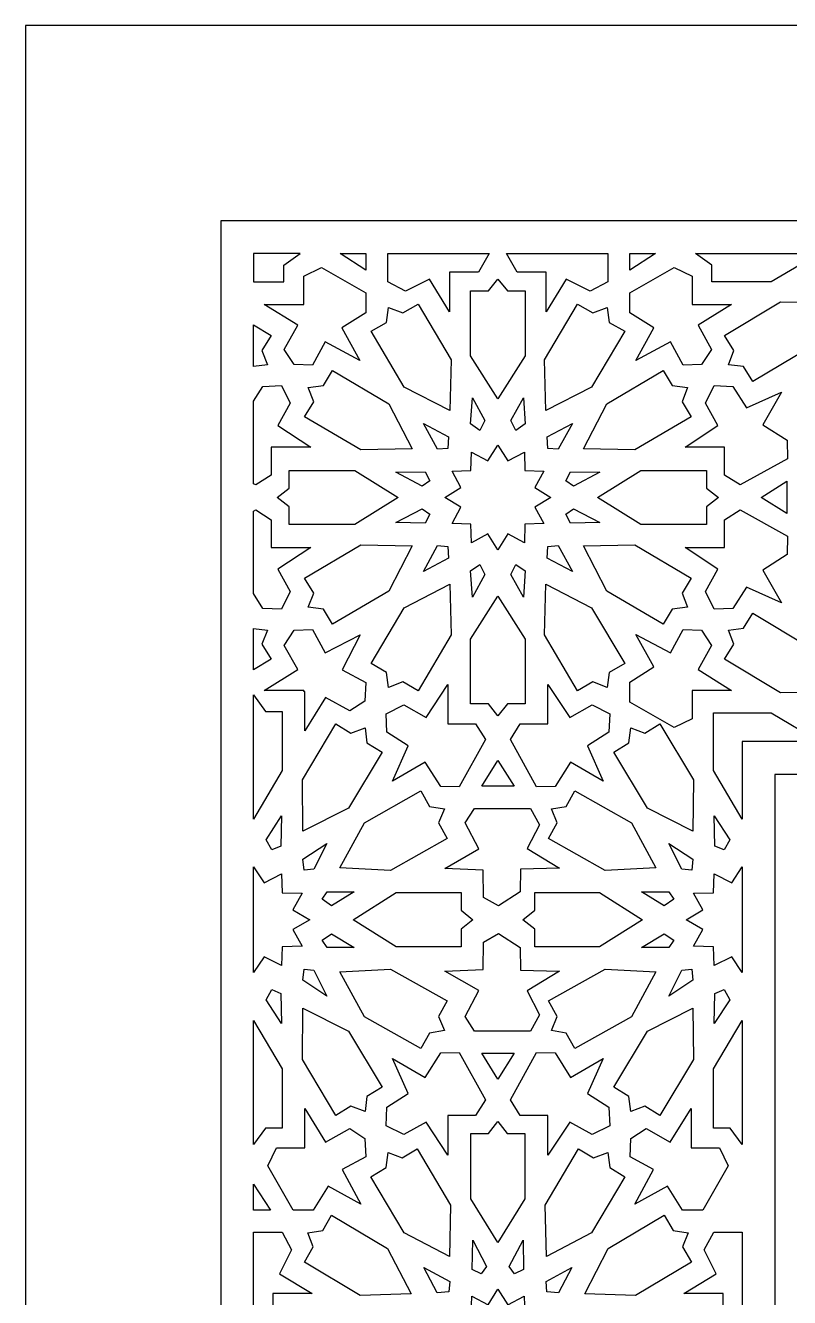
# Model space of a CAD drawing. Extents: x -275 to 275, y -935 to 935.
# Drawn here: x -275 to -157.7, y 739.7 to 935 of the extents above; entities that cross this region are included whole.
import ezdxf

# ---------------------------------------------------------------- set-up
doc = ezdxf.new("R2010")
doc.units = 0
doc.layers.add('LAYER_1', color=18, linetype='CONTINUOUS')
doc.layers.add('LAYER_2', color=4, linetype='CONTINUOUS')

msp = doc.modelspace()

# ---------------------------------------------------------------- linework, layer by layer
at = {"layer": 'LAYER_1'}
for points in [[(-275, -935), (275, -935), (275, 935), (-275, 935)], [(-232.86, 900), (-240, 900), (-240, 895.62), (-235.35, 895.62), (-235.35, 898.17), (-232.85, 900)], [(-222.74, 897.42), (-226.72, 900), (-222.74, 900)], [(-205.47, 897.09), (-209.94, 897.09), (-209.94, 891.03), (-212.97, 896.03), (-216.67, 894.18), (-219.38, 895.65), (-219.38, 900), (-203.84, 900)], [(-185.62, 895.65), (-188.33, 894.18), (-192.03, 896.03), (-195.07, 891.03), (-195.07, 897.09), (-199.53, 897.09), (-201.17, 900), (-185.62, 900)], [(-182.26, 897.42), (-182.26, 900), (-178.29, 900)], [(-160.57, 895.62), (-169.65, 895.62), (-169.65, 898.17), (-172.15, 900), (-153.14, 900)], [(-222.75, 893.96), (-222.75, 890.88), (-226.45, 888.56), (-223.68, 883.56), (-229, 886.41), (-230.94, 882.81), (-233.77, 882.93), (-235.28, 885.25), (-233.21, 888.96), (-238.35, 892.17), (-232.3, 892.17), (-232.3, 896.52), (-229.56, 897.84)], [(-172.71, 896.52), (-172.71, 892.17), (-166.65, 892.17), (-171.79, 888.96), (-169.73, 885.25), (-171.23, 882.93), (-174.07, 882.81), (-176, 886.41), (-181.32, 883.56), (-178.56, 888.56), (-182.26, 890.88), (-182.26, 893.96), (-175.44, 897.84)], [(-202.5, 896.05), (-201.05, 894.23), (-198.32, 894.23), (-198.32, 884.29), (-202.5, 877.68), (-206.69, 884.29), (-206.69, 894.23), (-203.96, 894.23), (-202.5, 896.05)], [(-209.66, 883.65), (-209.89, 875.85), (-216.88, 879.47), (-221.96, 888.04), (-219.6, 889.41), (-219.28, 891.7), (-217.09, 890.86), (-214.74, 892.22)], [(-187.91, 890.86), (-185.73, 891.7), (-185.4, 889.41), (-183.04, 888.04), (-188.13, 879.47), (-195.12, 875.85), (-195.35, 883.65), (-190.27, 892.22)], [(-151.24, 892.43), (-154.78, 885.46), (-163.38, 880.31), (-164.8, 882.62), (-167.12, 882.9), (-166.3, 885.08), (-167.72, 887.38), (-159.12, 892.54)], [(-237.28, 887.38), (-238.7, 885.08), (-237.88, 882.9), (-240, 882.64), (-240, 889.01)], [(-219.24, 876.91), (-215.65, 869.97), (-223.54, 869.81), (-232.17, 874.9), (-230.77, 877.22), (-231.6, 879.39), (-229.28, 879.69), (-227.88, 882.01)], [(-175.73, 879.69), (-173.41, 879.39), (-174.24, 877.22), (-172.84, 874.9), (-181.47, 869.81), (-189.35, 869.97), (-185.76, 876.91), (-177.13, 882.01)], [(-234.36, 876.98), (-236.27, 873.55), (-231.22, 870.22), (-237.27, 870.22), (-237.27, 865.96), (-239.66, 864.44), (-240, 864.63), (-240, 877.29), (-238.55, 879.56), (-235.71, 879.69)], [(-166.45, 879.56), (-164.37, 876.3), (-158.96, 878.7), (-161.86, 873.69), (-158.09, 871.3), (-158.04, 868.45), (-165.34, 864.44), (-167.74, 865.96), (-167.74, 870.22), (-173.78, 870.22), (-168.73, 873.55), (-170.65, 876.98), (-169.29, 879.69)], [(-204.48, 874.35), (-205.26, 872.82), (-206.69, 873.8), (-206.41, 877.84)], [(-198.31, 873.8), (-199.74, 872.82), (-200.52, 874.35), (-198.59, 877.84)], [(-210.06, 871.84), (-210.19, 870.04), (-211.77, 869.93), (-213.94, 873.88)], [(-193.24, 869.93), (-194.81, 870.04), (-194.94, 871.84), (-191.07, 873.88)], [(-202.5, 870.55), (-200.98, 868.14), (-198.44, 869.48), (-198.34, 866.64), (-195.47, 866.54), (-196.82, 864.03), (-194.38, 862.52), (-196.82, 861.02), (-195.47, 858.51), (-198.34, 858.41), (-198.44, 855.57), (-200.98, 856.91), (-202.5, 854.5), (-202.5, 854.5), (-204.02, 856.91), (-206.56, 855.57), (-206.66, 858.41), (-209.53, 858.51), (-208.18, 861.02), (-210.62, 862.52), (-208.18, 864.03), (-209.53, 866.54), (-206.66, 866.64), (-206.56, 869.48), (-204.02, 868.14), (-202.5, 870.55)], [(-217.78, 862.52), (-224.47, 858.39), (-234.52, 858.39), (-234.52, 861.09), (-236.36, 862.52), (-234.52, 863.96), (-234.52, 866.66), (-224.47, 866.66)], [(-212.94, 865.09), (-214.1, 864.27), (-218.14, 866.4), (-213.64, 866.47)], [(-186.87, 866.4), (-190.9, 864.27), (-192.06, 865.09), (-191.36, 866.47)], [(-170.48, 863.96), (-168.65, 862.52), (-170.48, 861.09), (-170.48, 858.39), (-180.54, 858.39), (-187.22, 862.52), (-180.54, 866.66), (-170.48, 866.66)], [(-158.17, 860.08), (-162.12, 862.52), (-158.17, 865.02)], [(-237.27, 859.09), (-237.27, 854.83), (-231.22, 854.83), (-236.27, 851.5), (-234.36, 848.07), (-235.71, 845.36), (-238.55, 845.49), (-240, 847.76), (-240, 860.42), (-239.66, 860.61)], [(-212.94, 859.96), (-213.64, 858.58), (-218.14, 858.65), (-214.1, 860.78)], [(-186.87, 858.65), (-191.36, 858.58), (-192.06, 859.96), (-190.9, 860.78)], [(-158.04, 856.6), (-158.09, 853.75), (-161.86, 851.36), (-158.96, 846.35), (-164.37, 848.75), (-166.45, 845.49), (-169.29, 845.36), (-170.65, 848.07), (-168.73, 851.5), (-173.78, 854.83), (-167.74, 854.83), (-167.74, 859.09), (-165.34, 860.61)], [(-215.65, 855.08), (-219.24, 848.14), (-227.88, 843.04), (-229.28, 845.36), (-231.6, 845.66), (-230.77, 847.83), (-232.17, 850.15), (-223.54, 855.24)], [(-210.19, 855.01), (-210.06, 853.21), (-213.94, 851.17), (-211.77, 855.12)], [(-191.07, 851.17), (-194.94, 853.21), (-194.81, 855.01), (-193.24, 855.12)], [(-172.84, 850.15), (-174.24, 847.83), (-173.41, 845.66), (-175.73, 845.36), (-177.13, 843.04), (-185.76, 848.14), (-189.35, 855.08), (-181.47, 855.24)], [(-204.48, 850.7), (-206.41, 847.21), (-206.69, 851.25), (-205.26, 852.23)], [(-198.31, 851.25), (-198.59, 847.21), (-200.52, 850.7), (-199.74, 852.23)], [(-209.66, 841.4), (-214.74, 832.83), (-217.09, 834.19), (-219.28, 833.35), (-219.6, 835.64), (-221.96, 837.01), (-216.88, 845.58), (-209.89, 849.2)], [(-188.13, 845.58), (-183.04, 837.01), (-185.4, 835.64), (-185.73, 833.35), (-187.91, 834.19), (-190.27, 832.83), (-195.35, 841.4), (-195.12, 849.2)], [(-198.32, 840.76), (-198.32, 830.82), (-201.05, 830.82), (-202.5, 829), (-202.5, 829), (-203.96, 830.82), (-206.69, 830.82), (-206.69, 840.76), (-202.5, 847.37)], [(-154.78, 839.58), (-151.24, 832.62), (-159.12, 832.51), (-167.72, 837.67), (-166.3, 839.97), (-167.12, 842.15), (-164.8, 842.43), (-163.38, 844.74)], [(-237.88, 842.15), (-238.7, 839.97), (-237.28, 837.67), (-240, 836.04), (-240, 842.41)], [(-229, 838.64), (-223.61, 841.42), (-226.39, 836.03), (-222.78, 834.09), (-222.91, 831.25), (-225.23, 829.75), (-228.94, 831.82), (-232.15, 826.68), (-232.15, 832.73), (-232.3, 832.73), (-232.3, 832.88), (-238.35, 832.88), (-233.21, 836.09), (-235.28, 839.8), (-233.77, 842.12), (-230.94, 842.24)], [(-171.23, 842.12), (-169.73, 839.8), (-171.79, 836.09), (-166.65, 832.88), (-172.71, 832.88), (-172.71, 828.53), (-175.44, 827.21), (-182.26, 831.09), (-182.26, 834.17), (-178.56, 836.49), (-181.32, 841.49), (-176, 838.64), (-174.07, 842.24)], [(-238.15, 829.67), (-235.6, 829.67), (-235.6, 820.59), (-239.99, 813.14), (-239.99, 832.19)], [(-210.19, 827.76), (-205.93, 827.76), (-204.42, 825.36), (-208.43, 818.06), (-211.28, 818.11), (-213.66, 821.88), (-218.67, 818.98), (-216.27, 824.39), (-219.54, 826.47), (-219.66, 829.31), (-216.95, 830.67), (-213.52, 828.75), (-210.19, 833.81)], [(-191.48, 828.75), (-188.05, 830.67), (-185.34, 829.31), (-185.46, 826.47), (-188.73, 824.39), (-186.33, 818.98), (-191.34, 821.88), (-193.72, 818.11), (-196.57, 818.06), (-200.58, 825.36), (-199.07, 827.76), (-194.81, 827.76), (-194.81, 833.81)], [(-153.12, 825.04), (-165.01, 825.04), (-165.01, 813.14), (-169.4, 820.59), (-169.4, 829.43), (-160.57, 829.43)], [(-225.05, 826.33), (-222.88, 827.14), (-222.59, 824.82), (-220.28, 823.4), (-225.44, 814.81), (-232.41, 811.26), (-232.51, 819.15), (-227.36, 827.74)], [(-172.49, 819.15), (-172.59, 811.26), (-179.56, 814.81), (-184.72, 823.4), (-182.41, 824.82), (-182.12, 827.14), (-179.95, 826.33), (-177.64, 827.74)], [(-200, 818.19), (-204.94, 818.19), (-202.5, 822.14)], [(-212.99, 815.08), (-210.71, 814.71), (-211.59, 812.54), (-210.28, 810.16), (-218.96, 805.26), (-226.74, 805.65), (-222.99, 812.57), (-214.31, 817.46)], [(-182.01, 812.57), (-178.26, 805.65), (-186.04, 805.26), (-194.72, 810.16), (-193.41, 812.54), (-194.29, 814.71), (-192.01, 815.08), (-190.69, 817.46)], [(-196.11, 812.27), (-198, 808.62), (-193.06, 805.59), (-199.04, 805.43), (-199.06, 801.96), (-202.41, 799.81), (-204.69, 801.11), (-204.74, 805.3), (-210.64, 805.56), (-205.44, 808.55), (-207.51, 812.55), (-206.07, 814.77), (-197.47, 814.77)], [(-235.81, 808.99), (-237.2, 808.4), (-238.07, 809.96), (-235.7, 813.63)], [(-166.93, 809.96), (-167.8, 808.4), (-169.19, 808.99), (-169.3, 813.63)], [(-230.75, 805.43), (-232.24, 805.28), (-232.42, 806.97), (-228.73, 809.39)], [(-172.58, 806.97), (-172.76, 805.28), (-174.25, 805.43), (-176.27, 809.39)], [(-238.38, 803.36), (-235.69, 804.71), (-235.58, 801.83), (-232.53, 801.74), (-233.96, 799.2), (-231.38, 797.68), (-233.96, 796.16), (-232.53, 793.62), (-235.58, 793.52), (-235.69, 790.65), (-238.38, 792), (-240, 789.56), (-240, 797.68), (-240, 797.68), (-240, 797.68), (-240, 797.68), (-240, 805.8)], [(-165, 797.68), (-165, 797.68), (-165, 797.68), (-165, 789.56), (-166.62, 792), (-169.31, 790.65), (-169.42, 793.52), (-172.47, 793.62), (-171.04, 796.16), (-173.62, 797.68), (-171.04, 799.2), (-172.47, 801.74), (-169.42, 801.83), (-169.31, 804.71), (-166.62, 803.36), (-165, 805.8)], [(-224.56, 801.96), (-228.03, 799.83), (-229.49, 800.84), (-228.72, 801.97)], [(-208.16, 799.13), (-206.35, 797.68), (-208.16, 796.22), (-208.16, 793.49), (-218.1, 793.49), (-224.71, 797.68), (-224.71, 797.68), (-224.71, 797.68), (-218.1, 801.86), (-208.16, 801.86)], [(-180.29, 797.68), (-180.29, 797.68), (-180.29, 797.68), (-186.9, 793.49), (-196.84, 793.49), (-196.84, 796.22), (-198.65, 797.68), (-196.84, 799.13), (-196.84, 801.86), (-186.9, 801.86)], [(-175.51, 800.84), (-176.97, 799.83), (-180.44, 801.96), (-176.28, 801.97)], [(-224.56, 793.4), (-228.72, 793.39), (-229.49, 794.52), (-228.03, 795.52)], [(-199.06, 793.4), (-199.04, 789.93), (-193.06, 789.77), (-198, 786.74), (-196.11, 783.09), (-197.47, 780.59), (-206.07, 780.59), (-207.51, 782.81), (-205.44, 786.81), (-210.64, 789.8), (-204.74, 790.05), (-204.69, 794.25), (-202.41, 795.55)], [(-175.51, 794.52), (-176.28, 793.39), (-180.44, 793.4), (-176.97, 795.52)], [(-230.75, 789.93), (-228.73, 785.96), (-232.42, 788.39), (-232.24, 790.08)], [(-210.28, 785.2), (-211.59, 782.82), (-210.71, 780.65), (-212.99, 780.28), (-214.31, 777.89), (-222.99, 782.79), (-226.74, 789.7), (-218.96, 790.1)], [(-178.26, 789.7), (-182.01, 782.79), (-190.69, 777.89), (-192.01, 780.28), (-194.29, 780.65), (-193.41, 782.82), (-194.72, 785.2), (-186.04, 790.1)], [(-172.58, 788.39), (-176.27, 785.96), (-174.25, 789.93), (-172.76, 790.08)], [(-235.81, 786.37), (-235.7, 781.73), (-238.07, 785.4), (-237.2, 786.96)], [(-166.93, 785.4), (-169.3, 781.73), (-169.19, 786.37), (-167.8, 786.96)], [(-225.44, 780.55), (-220.28, 771.96), (-222.59, 770.54), (-222.88, 768.22), (-225.05, 769.03), (-227.36, 767.62), (-232.51, 776.21), (-232.41, 784.1)], [(-172.49, 776.21), (-177.64, 767.62), (-179.95, 769.03), (-182.12, 768.22), (-182.41, 770.54), (-184.72, 771.96), (-179.56, 780.55), (-172.59, 784.1)], [(-235.6, 774.77), (-235.6, 765.69), (-238.15, 765.69), (-239.99, 763.17), (-239.99, 782.22)], [(-165.01, 763.17), (-166.85, 765.69), (-169.4, 765.69), (-169.4, 774.77), (-165.01, 782.22)], [(-204.42, 770), (-205.93, 767.6), (-210.19, 767.6), (-210.19, 761.55), (-213.52, 766.6), (-216.95, 764.69), (-219.66, 766.04), (-219.54, 768.89), (-216.27, 770.97), (-218.67, 776.38), (-213.66, 773.47), (-211.28, 777.24), (-208.43, 777.29)], [(-202.5, 773.22), (-204.94, 777.17), (-200, 777.17)], [(-193.72, 777.24), (-191.34, 773.47), (-186.33, 776.38), (-188.73, 770.97), (-185.46, 768.89), (-185.34, 766.04), (-188.05, 764.69), (-191.48, 766.6), (-194.81, 761.55), (-194.81, 767.6), (-199.07, 767.6), (-200.58, 770), (-196.57, 777.29)], [(-228.94, 763.54), (-225.23, 765.61), (-222.91, 764.1), (-222.78, 761.27), (-226.39, 759.33), (-223.54, 754.01), (-228.53, 756.78), (-230.85, 753.08), (-233.93, 753.08), (-237.82, 759.89), (-236.49, 762.63), (-232.15, 762.63), (-232.15, 768.68)], [(-172.85, 762.63), (-168.51, 762.63), (-167.18, 759.89), (-171.07, 753.08), (-174.15, 753.08), (-176.47, 756.78), (-181.46, 754.01), (-178.61, 759.33), (-182.22, 761.27), (-182.09, 764.1), (-179.77, 765.61), (-176.06, 763.54), (-172.85, 768.68)], [(-201.06, 764.85), (-198.36, 764.85), (-198.36, 754.8), (-202.5, 748.12), (-206.64, 754.8), (-206.64, 764.85), (-203.94, 764.85), (-202.5, 766.69)], [(-209.78, 753.87), (-209.94, 745.98), (-216.89, 749.58), (-221.98, 758.21), (-219.66, 759.61), (-219.36, 761.93), (-217.19, 761.1), (-214.88, 762.5)], [(-187.81, 761.1), (-185.64, 761.93), (-185.34, 759.61), (-183.02, 758.21), (-188.11, 749.58), (-195.06, 745.98), (-195.22, 753.87), (-190.12, 762.5)], [(-237.4, 753.08), (-239.99, 753.08), (-239.99, 757.07)], [(-219.44, 747.21), (-215.83, 740.22), (-223.62, 739.99), (-232.2, 745.07), (-230.84, 747.43), (-231.68, 749.61), (-229.38, 749.94), (-228.02, 752.29)], [(-175.62, 749.94), (-173.32, 749.61), (-174.16, 747.43), (-172.8, 745.07), (-181.38, 739.99), (-189.17, 740.22), (-185.56, 747.21), (-176.98, 752.29)], [(-234.16, 747.01), (-236, 743.31), (-231.01, 740.27), (-237.06, 740.27), (-237.06, 735.81), (-239.99, 734.16), (-239.99, 749.71), (-235.62, 749.71)], [(-204.25, 744.43), (-205.06, 743.28), (-206.45, 743.97), (-206.37, 748.47)], [(-198.55, 743.97), (-199.94, 743.28), (-200.75, 744.43), (-198.63, 748.47)], [(-165.01, 734.16), (-167.94, 735.81), (-167.94, 740.27), (-173.99, 740.27), (-169, 743.31), (-170.84, 747.01), (-169.38, 749.71), (-165.01, 749.71)], [(-209.9, 742.1), (-210.02, 740.52), (-211.81, 740.4), (-213.85, 744.27)], [(-193.19, 740.4), (-194.98, 740.52), (-195.1, 742.1), (-191.15, 744.27)], [(-200.99, 738.52), (-198.49, 739.87), (-198.39, 736.99), (-195.55, 736.89), (-196.88, 734.36), (-194.49, 732.84), (-196.88, 731.42), (-195.55, 729.02), (-198.39, 728.93), (-198.49, 726.22), (-200.99, 727.5), (-202.5, 725.2), (-204.01, 727.5), (-206.51, 726.22), (-206.61, 728.93), (-209.45, 729.02), (-208.12, 731.42), (-210.51, 732.84), (-208.12, 734.36), (-209.45, 736.89), (-206.61, 736.99), (-206.51, 739.87), (-204.01, 738.52), (-202.5, 740.95)]]:
    msp.add_lwpolyline(points, close=True, dxfattribs=at)
at = {"layer": 'LAYER_2'}
for points in [[(-245, 905), (-245, -905), (245, -905), (245, 905)], [(160, -820), (160, 820), (-160, 820), (-160, -820)]]:
    msp.add_lwpolyline(points, close=True, dxfattribs=at)

doc.saveas('drawing.dxf')
